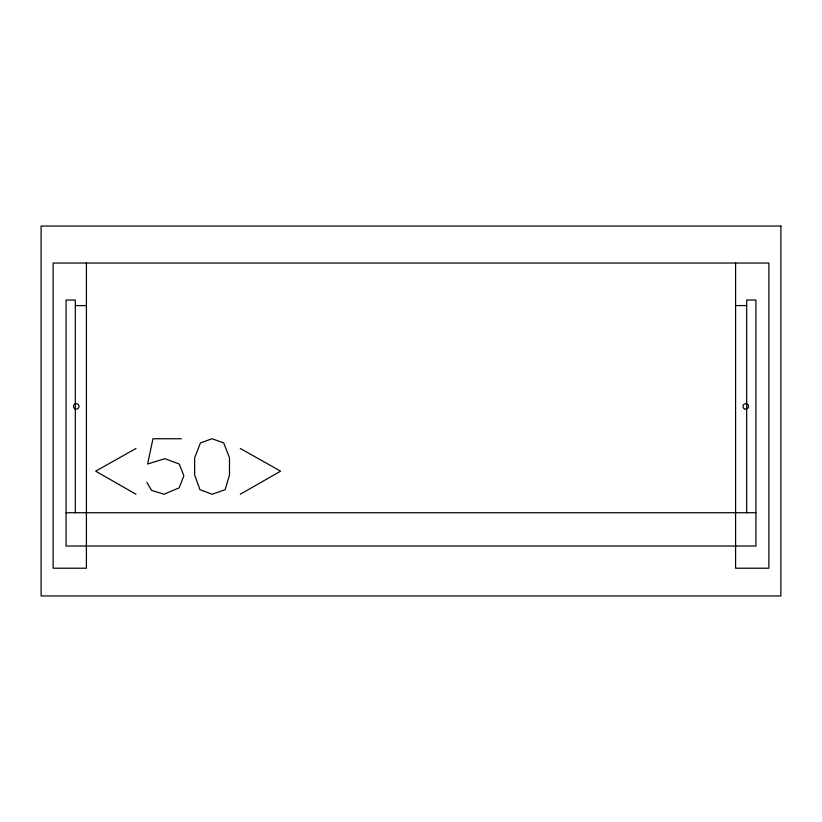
<?xml version="1.0" encoding="UTF-8"?>
<svg xmlns="http://www.w3.org/2000/svg" width="822" height="822" viewBox="0 0 822 822"><rect width="100%" height="100%" fill="white"/><g stroke="black" fill="none" stroke-linecap="round" stroke-linejoin="round"><path stroke-width="1.23" d="M240.301 494.228L280.61 471.17L240.301 448.493M135.969 448.493L95.66 471.17L135.969 494.228M75.316 305.579L86.413 305.579M735.587 305.579L746.684 305.579M181.333 438.753L152.974 438.753L147.621 464.009L164.842 458.686L179.227 464.009L183.851 475.671L179.227 487.795L164.01 494.228L151.618 490.374L146.789 482.288M66.068 512.723L755.932 512.723M746.684 512.723L746.684 300.03L755.932 300.03L755.932 546.014L66.068 546.014L66.068 300.03L75.316 300.03L75.316 512.723M735.587 263.04L735.587 568.208L768.878 568.208L768.878 263.04L53.122 263.04L53.122 568.208L86.413 568.208L86.413 263.04M229.482 475.075L225.156 489.665L212.22 494.228L199.952 489.686L194.66 475.075L194.66 457.782L200.455 442.904L212.097 438.743L223.697 442.904L229.482 457.782L229.482 475.075M780.9 226.05L41.1 226.05L41.1 595.95L780.9 595.95L780.9 226.05M744.372 408.781A2.774 2.774 0 0 0 748.534 406.376A2.774 2.774 0 0 0 744.372 403.972A2.774 2.774 0 0 0 744.372 408.781M74.853 408.781A2.774 2.774 0 0 0 79.015 406.376A2.774 2.774 0 0 0 74.853 403.972A2.774 2.774 0 0 0 74.853 408.781"/></g></svg>
